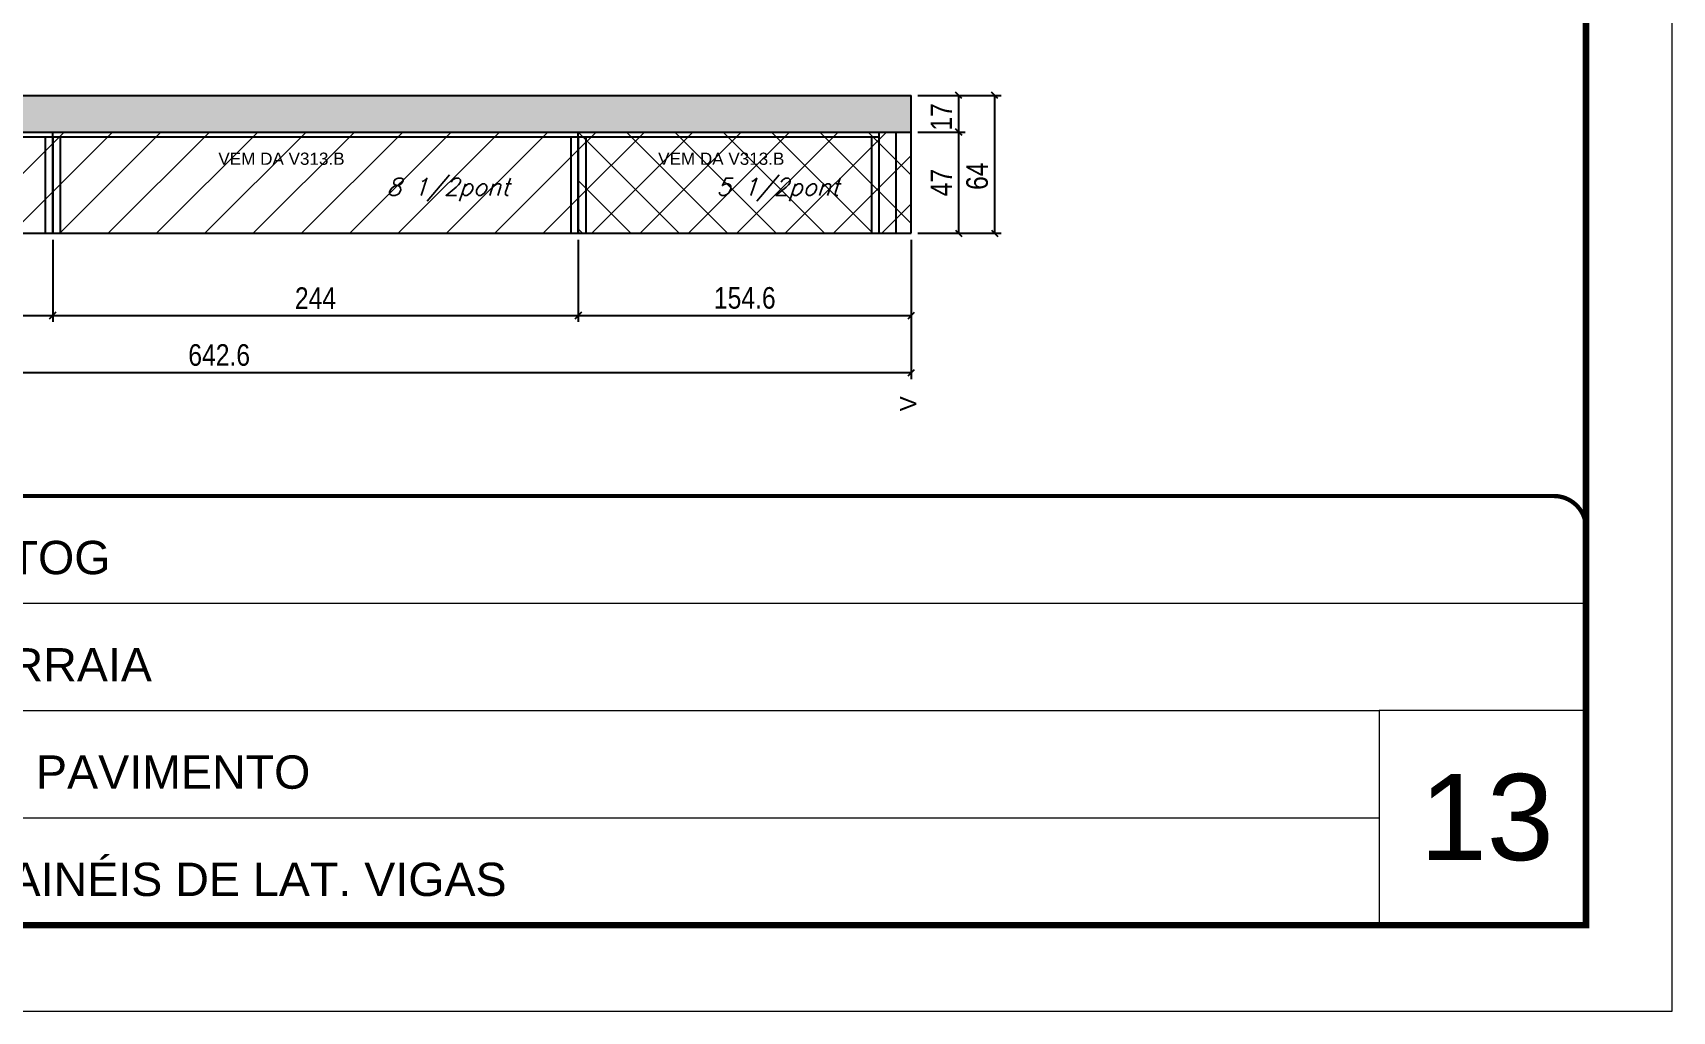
# Model space of a CAD drawing. Extents: x -3394 to 16474, y -5031 to 14397.
# Drawn here: x 4996 to 5757, y 9901 to 10355 of the extents above; entities that cross this region are included whole.
import ezdxf

# ---------------------------------------------------------------- set-up
doc = ezdxf.new("R2010")
doc.units = 0
doc.linetypes.add('CONTINUO', pattern=[0])
doc.linetypes.add('DASHED', pattern=[0.75, 0.5, -0.25])
doc.layers.get('0').update_dxf_attribs({"linetype": 'CONTINUOUS'})
doc.layers.get('Defpoints').update_dxf_attribs({"linetype": 'CONTINUOUS'})
for name, color, linetype, lineweight in [('CARIMBO', 255, 'CONTINUOUS', 9), ('Folhas', 255, 'CONTINUOUS', 9), ('Hachura', 251, 'CONTINUOUS', 9), ('REAPROVEITAMENTO', 251, 'CONTINUOUS', 9), ('SARRAFO DE PRESSAO', 251, 'DASHED', 9)]:
    doc.layers.add(name, color=color, linetype=linetype, lineweight=lineweight)
for name, color, linetype in [('COTA', 241, 'CONTINUOUS'), ('NOMENCLATURA', 7, 'CONTINUOUS'), ('Painéis', 200, 'CONTINUOUS'), ('SARR_2.2x7', 40, 'CONTINUOUS'), ('SARR_3.5x7', 81, 'CONTINUOUS'), ('texto', 7, 'CONTINUOUS')]:
    doc.layers.add(name, color=color, linetype=linetype)
doc.styles.add('ARIAL', font='arial.ttf')
doc.styles.add('COTA TECNICA', font='techl___.ttf', dxfattribs={"height": 10})
doc.styles.add('ROMANS', font='romans.shx')
doc.dimstyles.new('PAINEL', dxfattribs={"dimtxt": 10, "dimasz": 3, "dimexe": 3, "dimexo": 3, "dimgap": 3, "dimtad": 1, "dimdec": 1, "dimzin": 12, "dimdsep": 46, "dimtxsty": 'COTA TECNICA', "dimblk1": 'OBLIQUE', "dimblk2": 'OBLIQUE', "dimsah": 1, "dimcen": 0.9, "dimclrd": 4, "dimclre": 4, "dimclrt": 240, "dimadec": 1, "dimazin": 3, "dimtfac": 1, "dimtdec": 1, "dimtmove": 0, "dimatfit": 3, "dimfxl": 1, "dimtolj": 1, "dimtzin": 12, "dimarcsym": 0})

# ---------------------------------------------------------------- blocks, each defined once
blk = doc.blocks.new('9999999999')
at = {"color": 30, "linetype": 'CONTINUO'}
for p, q in [((98564.56, 34379.64), (99583.98, 34379.64)), ((98564.56, 34329.83), (99487.98, 34329.83)), ((99583.98, 34329.83), (99487.98, 34329.83)), ((99487.98, 34329.83), (99487.98, 34230.21)), ((98564.56, 34280.02), (99487.98, 34280.02))]:
    blk.add_line(p, q, dxfattribs=at)
at = {"color": 30, "linetype": 'CONTINUO', "const_width": 2}
blk.add_lwpolyline([(99583.98, 34230.21), (99583.98, 34414.45, 0.414214), (99568.98, 34429.45), (98228.98, 34429.45, 0.414214), (98213.98, 34414.45), (98213.98, 34245.21, 0.414214), (98228.98, 34230.21), (99583.98, 34230.21)], format="xyb", dxfattribs=at)
at = {"layer": 'Folhas'}
blk.add_lwpolyline([(98138.98, 34190.21), (99623.98, 34190.21), (99623.98, 35240.21), (98138.98, 35240.21)], close=True, dxfattribs=at)
at = {"layer": 'Folhas', "color": 30, "const_width": 3}
blk.add_lwpolyline([(98213.98, 34230.21), (99583.98, 34230.21), (99583.98, 35200.21), (98213.98, 35200.21)], close=True, dxfattribs=at)
at = {"color": 7, "linetype": 'Continuous', "ltscale": 5, "style": 'ARIAL'}
for s, height, p in [('STOG', 15.483, (98837.68, 34393.13)), ('ARRAIA', 15.483, (98837.68, 34343.32)), ('2° PAVIMENTO', 15.4829, (98837.68, 34293.51)), ('PAINÉIS DE LAT. VIGAS', 15.4829, (98837.68, 34243.7))]:
    blk.add_text(s, height=height, dxfattribs=at).set_placement(p)
blk = doc.blocks.new('_Oblique')
at = {"color": 0, "linetype": 'ByBlock', "lineweight": -2}
blk.add_line((-0.5, -0.5), (0.5, 0.5), dxfattribs=at)
blk = doc.blocks.new('*D450')
at = {"layer": 'COTA', "color": 4, "linetype": 'ByBlock', "lineweight": -2, "transparency": 16777216}
for p, q in [((5406.95, 10309.07), (5428.95, 10309.07)), ((5425.95, 10262.07), (5425.95, 10309.07)), ((5406.95, 10262.07), (5428.95, 10262.07))]:
    blk.add_line(p, q, dxfattribs=at)
at = {"layer": 'Defpoints', "color": 0, "linetype": 'ByBlock', "transparency": 16777216}
for p in [(5403.95, 10309.07), (5425.95, 10309.07), (5403.95, 10262.07)]:
    blk.add_point(p, dxfattribs=at)
at = {"layer": 'COTA', "color": 4, "linetype": 'ByBlock', "lineweight": -2, "transparency": 16777216, "xscale": 3, "yscale": 3, "zscale": 3}
for p, rotation in [((5425.95, 10309.07), 90), ((5425.95, 10262.07), 270)]:
    blk.add_blockref('_Oblique', p, dxfattribs=dict(at, rotation=rotation))
at = {"layer": 'COTA', "color": 240, "linetype": 'ByBlock', "transparency": 16777216, "insert": (5417.88, 10285.57), "char_height": 10, "attachment_point": 5, "rotation": 90, "style": 'COTA TECNICA'}
blk.add_mtext('\\A1;47', dxfattribs=at)
blk = doc.blocks.new('*D451')
at = {"layer": 'COTA', "color": 4, "linetype": 'ByBlock', "lineweight": -2, "transparency": 16777216}
for p, q in [((5406.95, 10326.07), (5428.95, 10326.07)), ((5425.95, 10309.07), (5425.95, 10326.07)), ((5406.95, 10309.07), (5428.95, 10309.07))]:
    blk.add_line(p, q, dxfattribs=at)
at = {"layer": 'Defpoints', "color": 0, "linetype": 'ByBlock', "transparency": 16777216}
for p in [(5403.95, 10326.07), (5425.95, 10326.07), (5403.95, 10309.07)]:
    blk.add_point(p, dxfattribs=at)
at = {"layer": 'COTA', "color": 4, "linetype": 'ByBlock', "lineweight": -2, "transparency": 16777216, "xscale": 3, "yscale": 3, "zscale": 3}
for p, rotation in [((5425.95, 10326.07), 90), ((5425.95, 10309.07), 270)]:
    blk.add_blockref('_Oblique', p, dxfattribs=dict(at, rotation=rotation))
at = {"layer": 'COTA', "color": 240, "linetype": 'ByBlock', "transparency": 16777216, "insert": (5417.88, 10316.07), "char_height": 10, "attachment_point": 5, "rotation": 90, "style": 'COTA TECNICA'}
blk.add_mtext('\\A1;17', dxfattribs=at)
blk = doc.blocks.new('*D452')
at = {"layer": 'COTA', "color": 4, "linetype": 'ByBlock', "lineweight": -2, "transparency": 16777216}
for p, q in [((5406.95, 10326.07), (5445.66, 10326.07)), ((5442.66, 10262.07), (5442.66, 10326.07)), ((5406.95, 10262.07), (5445.66, 10262.07))]:
    blk.add_line(p, q, dxfattribs=at)
at = {"layer": 'Defpoints', "color": 0, "linetype": 'ByBlock', "transparency": 16777216}
for p in [(5403.95, 10326.07), (5442.66, 10326.07), (5403.95, 10262.07)]:
    blk.add_point(p, dxfattribs=at)
at = {"layer": 'COTA', "color": 4, "linetype": 'ByBlock', "lineweight": -2, "transparency": 16777216, "xscale": 3, "yscale": 3, "zscale": 3}
for p, rotation in [((5442.66, 10326.07), 90), ((5442.66, 10262.07), 270)]:
    blk.add_blockref('_Oblique', p, dxfattribs=dict(at, rotation=rotation))
at = {"layer": 'COTA', "color": 240, "linetype": 'ByBlock', "transparency": 16777216, "insert": (5434.56, 10288.57), "char_height": 10, "attachment_point": 5, "rotation": 90, "style": 'COTA TECNICA'}
blk.add_mtext('\\A1;64', dxfattribs=at)
blk = doc.blocks.new('*D453')
at = {"layer": 'COTA', "color": 4, "linetype": 'ByBlock', "lineweight": -2, "transparency": 16777216}
for p, q in [((4761.35, 10259.07), (4761.35, 10220.88)), ((5005.35, 10259.07), (5005.35, 10220.88)), ((4761.35, 10223.88), (5005.35, 10223.88))]:
    blk.add_line(p, q, dxfattribs=at)
at = {"layer": 'Defpoints', "color": 0, "linetype": 'ByBlock', "transparency": 16777216}
for p in [(4761.35, 10262.07), (5005.35, 10262.07), (5005.35, 10223.88)]:
    blk.add_point(p, dxfattribs=at)
at = {"layer": 'COTA', "color": 4, "linetype": 'ByBlock', "lineweight": -2, "transparency": 16777216, "xscale": 3, "yscale": 3, "zscale": 3, "rotation": 180}
blk.add_blockref('_Oblique', (4761.35, 10223.88), dxfattribs=at)
at = {"layer": 'COTA', "color": 4, "linetype": 'ByBlock', "lineweight": -2, "transparency": 16777216, "xscale": 3, "yscale": 3, "zscale": 3}
blk.add_blockref('_Oblique', (5005.35, 10223.88), dxfattribs=at)
at = {"layer": 'COTA', "color": 240, "linetype": 'ByBlock', "transparency": 16777216, "insert": (4883.35, 10231.95), "char_height": 10, "attachment_point": 5, "style": 'COTA TECNICA'}
blk.add_mtext('\\A1;244', dxfattribs=at)
blk = doc.blocks.new('*D454')
at = {"layer": 'COTA', "color": 4, "linetype": 'ByBlock', "lineweight": -2, "transparency": 16777216}
for p, q in [((5005.35, 10259.07), (5005.35, 10220.88)), ((5249.35, 10259.07), (5249.35, 10220.88)), ((5005.35, 10223.88), (5249.35, 10223.88))]:
    blk.add_line(p, q, dxfattribs=at)
at = {"layer": 'Defpoints', "color": 0, "linetype": 'ByBlock', "transparency": 16777216}
for p in [(5005.35, 10262.07), (5249.35, 10262.07), (5249.35, 10223.88)]:
    blk.add_point(p, dxfattribs=at)
at = {"layer": 'COTA', "color": 4, "linetype": 'ByBlock', "lineweight": -2, "transparency": 16777216, "xscale": 3, "yscale": 3, "zscale": 3, "rotation": 180}
blk.add_blockref('_Oblique', (5005.35, 10223.88), dxfattribs=at)
at = {"layer": 'COTA', "color": 4, "linetype": 'ByBlock', "lineweight": -2, "transparency": 16777216, "xscale": 3, "yscale": 3, "zscale": 3}
blk.add_blockref('_Oblique', (5249.35, 10223.88), dxfattribs=at)
at = {"layer": 'COTA', "color": 240, "linetype": 'ByBlock', "transparency": 16777216, "insert": (5127.35, 10231.95), "char_height": 10, "attachment_point": 5, "style": 'COTA TECNICA'}
blk.add_mtext('\\A1;244', dxfattribs=at)
blk = doc.blocks.new('*D455')
at = {"layer": 'COTA', "color": 4, "linetype": 'ByBlock', "lineweight": -2, "transparency": 16777216}
for p, q in [((4761.35, 10259.07), (4761.35, 10194.38)), ((5403.95, 10259.07), (5403.95, 10194.38)), ((4761.35, 10197.38), (5403.95, 10197.38))]:
    blk.add_line(p, q, dxfattribs=at)
at = {"layer": 'Defpoints', "color": 0, "linetype": 'ByBlock', "transparency": 16777216}
for p in [(4761.35, 10262.07), (5403.95, 10262.07), (5403.95, 10197.38)]:
    blk.add_point(p, dxfattribs=at)
at = {"layer": 'COTA', "color": 4, "linetype": 'ByBlock', "lineweight": -2, "transparency": 16777216, "xscale": 3, "yscale": 3, "zscale": 3, "rotation": 180}
blk.add_blockref('_Oblique', (4761.35, 10197.38), dxfattribs=at)
at = {"layer": 'COTA', "color": 4, "linetype": 'ByBlock', "lineweight": -2, "transparency": 16777216, "xscale": 3, "yscale": 3, "zscale": 3}
blk.add_blockref('_Oblique', (5403.95, 10197.38), dxfattribs=at)
at = {"layer": 'COTA', "color": 240, "linetype": 'ByBlock', "transparency": 16777216, "insert": (5082.65, 10205.48), "char_height": 10, "attachment_point": 5, "style": 'COTA TECNICA'}
blk.add_mtext('\\A1;642.6', dxfattribs=at)
blk = doc.blocks.new('*D456')
at = {"layer": 'COTA', "color": 4, "linetype": 'ByBlock', "lineweight": -2, "transparency": 16777216}
for p, q in [((5249.35, 10259.07), (5249.35, 10220.88)), ((5403.95, 10246.82), (5403.95, 10220.88)), ((5249.35, 10223.88), (5403.95, 10223.88))]:
    blk.add_line(p, q, dxfattribs=at)
at = {"layer": 'Defpoints', "color": 0, "linetype": 'ByBlock', "transparency": 16777216}
for p in [(5249.35, 10262.07), (5403.95, 10249.82), (5403.95, 10223.88)]:
    blk.add_point(p, dxfattribs=at)
at = {"layer": 'COTA', "color": 4, "linetype": 'ByBlock', "lineweight": -2, "transparency": 16777216, "xscale": 3, "yscale": 3, "zscale": 3, "rotation": 180}
blk.add_blockref('_Oblique', (5249.35, 10223.88), dxfattribs=at)
at = {"layer": 'COTA', "color": 4, "linetype": 'ByBlock', "lineweight": -2, "transparency": 16777216, "xscale": 3, "yscale": 3, "zscale": 3}
blk.add_blockref('_Oblique', (5403.95, 10223.88), dxfattribs=at)
at = {"layer": 'COTA', "color": 240, "linetype": 'ByBlock', "transparency": 16777216, "insert": (5326.65, 10231.99), "char_height": 10, "attachment_point": 5, "style": 'COTA TECNICA'}
blk.add_mtext('\\A1;154.6', dxfattribs=at)

msp = doc.modelspace()

# ---------------------------------------------------------------- hatches: boundary and pattern name
at = {"layer": 'COTA', "linetype": 'Continuous'}
h = msp.add_hatch(dxfattribs=at)
h.set_pattern_fill('AR-CONC', color=256, scale=0.05)
h.paths.add_polyline_path([(5403.95, 10309.07), (5403.95, 10326.07), (4761.35, 10326.07), (4761.35, 10309.07)])
at = {"layer": 'Hachura', "linetype": 'ByBlock'}
h = msp.add_hatch(dxfattribs=at)
h.set_pattern_fill('ANSI37', color=256, scale=5)
h.paths.add_polyline_path([(5403.95, 10309.07), (5249.35, 10309.07), (5249.35, 10262.07), (5403.95, 10262.07)])
at = {"layer": 'REAPROVEITAMENTO', "linetype": 'Continuous'}
h = msp.add_hatch(dxfattribs=at)
h.set_pattern_fill('ANSI31', color=256, scale=5)
h.paths.add_polyline_path([(5005.35, 10262.07), (5005.35, 10309.07), (4761.35, 10309.07), (4761.35, 10262.07)])
h = msp.add_hatch(dxfattribs=at)
h.set_pattern_fill('ANSI31', color=256, scale=5)
h.paths.add_polyline_path([(5249.35, 10262.07), (5249.35, 10309.07), (5005.35, 10309.07), (5005.35, 10262.07)])

# ---------------------------------------------------------------- linework, layer by layer
at = {"layer": 'COTA', "linetype": 'ByBlock'}
for p in [(4761.35, 10326.07), (5403.95, 10309.07)]:
    msp.add_line(p, (5403.95, 10326.07), dxfattribs=at)
at = {"layer": 'Painéis', "linetype": 'ByBlock'}
for p, q in [((4761.35, 10309.07), (5403.95, 10309.07)), ((5005.35, 10262.07), (5005.35, 10309.07)), ((5249.35, 10262.07), (5249.35, 10309.07)), ((5403.95, 10262.07), (5403.95, 10309.07)), ((4761.35, 10262.07), (5403.95, 10262.07))]:
    msp.add_line(p, q, dxfattribs=at)
at = {"layer": 'SARR_2.2x7', "linetype": 'Continuous'}
for p, q in [((4776.35, 10306.87), (5005.35, 10306.87)), ((5005.35, 10306.87), (5249.35, 10306.87)), ((5249.35, 10306.87), (5388.95, 10306.87)), ((5396.95, 10262.07), (5396.95, 10309.07))]:
    msp.add_line(p, q, dxfattribs=at)
at = {"layer": 'SARR_3.5x7'}
for p, q in [((5001.85, 10306.87), (5001.85, 10262.07)), ((5005.35, 10306.87), (5005.35, 10262.07)), ((5008.85, 10306.87), (5008.85, 10262.07)), ((5245.85, 10306.87), (5245.85, 10262.07)), ((5249.35, 10306.87), (5249.35, 10262.07)), ((5252.85, 10306.87), (5252.85, 10262.07)), ((5385.45, 10306.87), (5385.45, 10262.07)), ((5388.95, 10309.07), (5388.95, 10262.07)), ((5001.85, 10262.07), (5005.35, 10262.07)), ((5005.35, 10262.07), (5008.85, 10262.07)), ((5245.85, 10262.07), (5249.35, 10262.07)), ((5249.35, 10262.07), (5252.85, 10262.07)), ((5385.45, 10262.07), (5388.95, 10262.07))]:
    msp.add_line(p, q, dxfattribs=at)

# ---------------------------------------------------------------- block references
at = {"layer": 'SARRAFO DE PRESSAO', "color": 6, "linetype": 'ByBlock'}
msp.add_blockref('9999999999', (-93866.77, -24289.38), dxfattribs=at)

# ---------------------------------------------------------------- texts
at = {"layer": 'CARIMBO', "style": 'ARIAL'}
msp.add_text('13', height=40, dxfattribs=at).set_placement((5640.07, 9970.97))
at = {"layer": 'NOMENCLATURA', "linetype": 'Continuous', "style": 'ARIAL'}
for p in [(5082.26, 10293.84), (5286.43, 10293.84)]:
    msp.add_text('VEM DA V313.B', height=5.6753, dxfattribs=at).set_placement(p)
msp.add_text('V', height=7.57, rotation=90, dxfattribs=at).set_placement((5406.22, 10179.37))
at = {"layer": 'texto', "color": 2, "char_height": 8, "attachment_point": 5, "style": 'ROMANS'}
for s, insert in [('{\\Q19;\\C256;8 1/2pont}', (5188.85, 10282.29)), ('{\\Q19;\\C256;5 1/2pont}', (5341.95, 10282.29))]:
    msp.add_mtext(s, dxfattribs=dict(at, insert=insert))

# ---------------------------------------------------------------- dimensions: what is measured, and where the dimension line sits
at = {"layer": 'COTA', "linetype": 'ByBlock'}
for base, p1, picture, middle in [((5425.95, 10326.07), (5403.95, 10309.07), '*D451', (5425.95, 10316.07)), ((5442.66, 10326.07), (5403.95, 10262.07), '*D452', (5442.66, 10288.57))]:
    dim = msp.add_linear_dim(base=base, p1=p1, p2=(5403.95, 10326.07), angle=90, dimstyle='PAINEL', dxfattribs=at)
    dim.commit()
    dim.dimension.update_dxf_attribs({"geometry": picture, "text_midpoint": middle, "dimtype": 160})
dim = msp.add_linear_dim(base=(5425.95, 10309.07), p1=(5403.95, 10262.07), p2=(5403.95, 10309.07), angle=90, dimstyle='PAINEL', dxfattribs=at)
dim.commit()
dim.dimension.update_dxf_attribs({"geometry": '*D450', "text_midpoint": (5417.88, 10285.57)})
for base, p1, p2, picture, middle in [((5005.35, 10223.88), (4761.35, 10262.07), (5005.35, 10262.07), '*D453', (4883.35, 10231.95)), ((5403.95, 10197.38), (4761.35, 10262.07), (5403.95, 10262.07), '*D455', (5082.65, 10205.48)), ((5403.95, 10223.88), (5249.35, 10262.07), (5403.95, 10249.82), '*D456', (5326.65, 10231.99))]:
    dim = msp.add_linear_dim(base=base, p1=p1, p2=p2, dimstyle='PAINEL', dxfattribs=at)
    dim.commit()
    dim.dimension.update_dxf_attribs({"geometry": picture, "text_midpoint": middle})
dim = msp.add_linear_dim(base=(5249.35, 10223.88), p1=(5005.35, 10262.07), p2=(5249.35, 10262.07), dimstyle='PAINEL', override={"dimtmove": 1}, dxfattribs=at)
dim.commit()
dim.dimension.update_dxf_attribs({"geometry": '*D454', "text_midpoint": (5127.35, 10231.95)})

doc.saveas('drawing.dxf')
